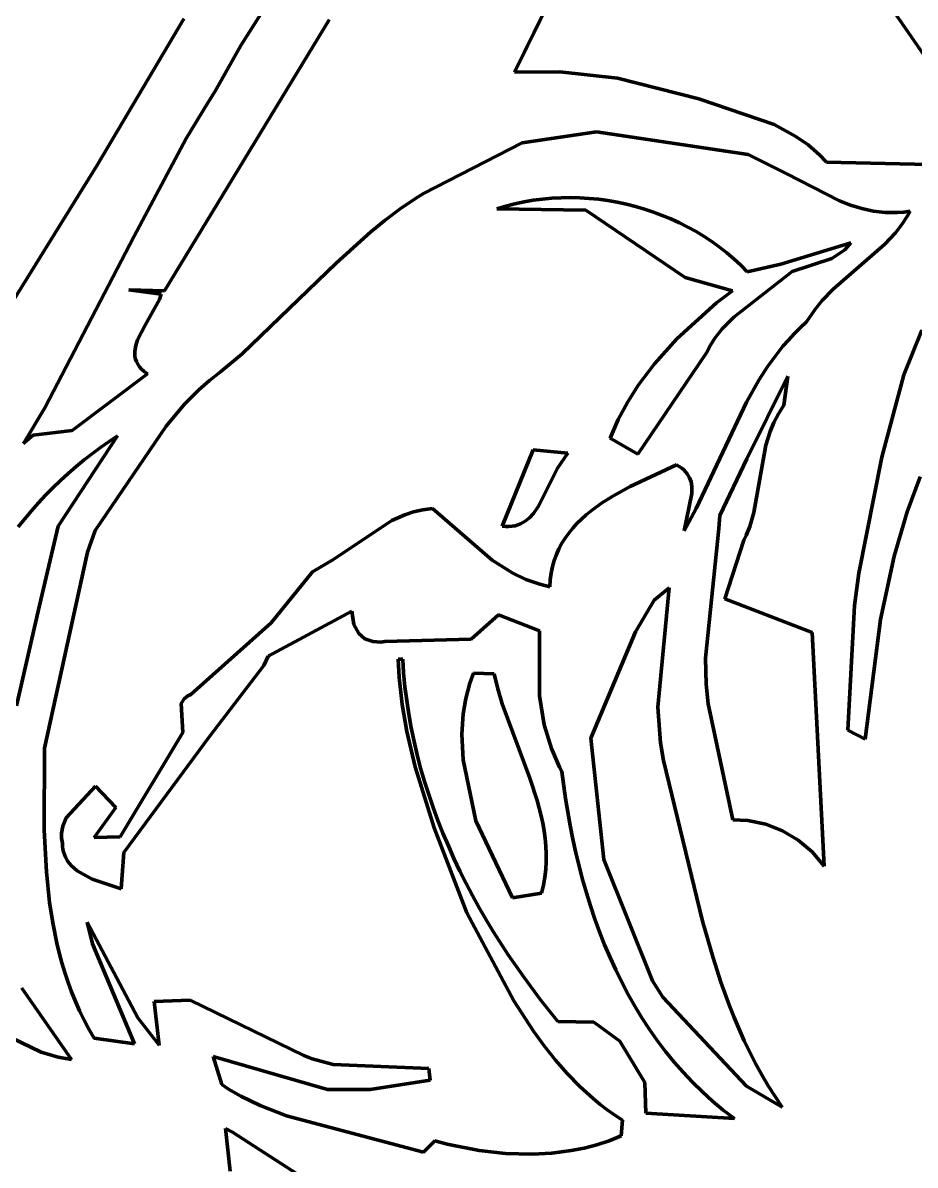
# Model space of a CAD drawing. Header units: millimetres. Extents: x 0 to 11.1, y 0 to 16.2.
# Drawn here: x 3.053 to 4.119, y 9.031 to 10.396 of the extents above; entities that cross this region are included whole.
import ezdxf

# ---------------------------------------------------------------- set-up
doc = ezdxf.new("R2010")
doc.units = ezdxf.units.MM
doc.layers.add('color#0b0b0bff', color=7, linetype='CONTINUOUS', lineweight=100)
doc.layers.add('color#ffffffff', color=7, linetype='CONTINUOUS', lineweight=100)

msp = doc.modelspace()

# ---------------------------------------------------------------- linework, layer by layer
at = {"layer": 'color#0b0b0bff'}
for p, q in [((4.1431, 10.3388), (3.9686, 10.5918)), ((3.7536, 10.5671), (3.6408, 10.3371)), ((3.3718, 10.461), (3.3135, 10.3688)), ((3.1419, 10.2258), (3.2453, 10.4008)), ((3.2224, 10.0758), (3.4191, 10.3996)), ((3.3135, 10.3688), (3.2829, 10.3143)), ((3.6408, 10.3371), (3.6949, 10.3376)), ((3.6949, 10.3376), (3.7637, 10.33)), ((3.7637, 10.33), (3.8608, 10.3053)), ((3.2829, 10.3143), (3.274, 10.3004)), ((3.274, 10.3004), (3.2484, 10.2578)), ((3.8608, 10.3053), (3.9511, 10.2745)), ((3.7388, 10.2659), (3.65, 10.2524)), ((3.92, 10.2386), (3.7388, 10.2659)), ((3.9511, 10.2745), (3.977, 10.2603)), ((3.2484, 10.2578), (3.186, 10.1412)), ((3.65, 10.2524), (3.532, 10.1919)), ((3.977, 10.2603), (3.9916, 10.2501)), ((3.9652, 10.2161), (3.92, 10.2386)), ((3.9916, 10.2501), (4.0051, 10.2383)), ((4.0051, 10.2383), (4.0136, 10.2295)), ((2.9275, 9.8804), (3.1419, 10.2258)), ((4.0136, 10.2295), (4.1536, 10.2262)), ((4.0291, 10.1831), (3.9652, 10.2161)), ((3.5224, 10.186), (3.5039, 10.1736)), ((3.532, 10.1919), (3.5224, 10.186)), ((3.6521, 10.1821), (3.6631, 10.184)), ((3.6631, 10.184), (3.6741, 10.1854)), ((3.6741, 10.1854), (3.6852, 10.1864)), ((3.6852, 10.1864), (3.6964, 10.187)), ((3.6964, 10.187), (3.7076, 10.1872)), ((3.7076, 10.1872), (3.7188, 10.1869)), ((3.7188, 10.1869), (3.73, 10.1862)), ((3.73, 10.1862), (3.7412, 10.1851)), ((3.7412, 10.1851), (3.7523, 10.1835)), ((3.5039, 10.1736), (3.486, 10.1602)), ((3.6197, 10.1737), (3.6304, 10.1769)), ((3.7259, 10.172), (3.6197, 10.1737)), ((3.6304, 10.1769), (3.6412, 10.1797)), ((3.6412, 10.1797), (3.6521, 10.1821)), ((3.8445, 10.0916), (3.7259, 10.172)), ((3.7523, 10.1835), (3.7634, 10.1816)), ((3.7634, 10.1816), (3.7744, 10.1793)), ((3.7744, 10.1793), (3.7853, 10.1765)), ((3.7853, 10.1765), (3.7961, 10.1734)), ((3.7961, 10.1734), (3.8067, 10.1698)), ((4.0423, 10.178), (4.0291, 10.1831)), ((4.0558, 10.174), (4.0423, 10.178)), ((4.0626, 10.1724), (4.0558, 10.174)), ((4.0696, 10.1711), (4.0626, 10.1724)), ((4.0766, 10.1701), (4.0696, 10.1711)), ((4.0838, 10.1695), (4.0766, 10.1701)), ((4.1135, 10.171), (4.1059, 10.1699)), ((4.1105, 10.1654), (4.1135, 10.171)), ((3.486, 10.1602), (3.4688, 10.1462)), ((3.8067, 10.1698), (3.8173, 10.1659)), ((3.8173, 10.1659), (3.8276, 10.1616)), ((3.8276, 10.1616), (3.8378, 10.157)), ((3.8378, 10.157), (3.8478, 10.1519)), ((4.091, 10.1692), (4.0838, 10.1695)), ((4.0984, 10.1694), (4.091, 10.1692)), ((4.1059, 10.1699), (4.0984, 10.1694)), ((4.1037, 10.155), (4.1105, 10.1654)), ((3.4688, 10.1462), (3.4276, 10.1089)), ((3.8478, 10.1519), (3.8576, 10.1465)), ((3.8576, 10.1465), (3.8672, 10.1407)), ((4.0833, 10.1316), (4.096, 10.1452)), ((4.096, 10.1452), (4.1037, 10.155)), ((3.186, 10.1412), (3.0792, 9.9358)), ((3.8672, 10.1407), (3.8765, 10.1345)), ((3.8765, 10.1345), (3.8855, 10.128)), ((3.9589, 10.1074), (4.0425, 10.1332)), ((4.0215, 10.0777), (4.0833, 10.1316)), ((4.0425, 10.1332), (4.0354, 10.1246)), ((3.8855, 10.128), (3.8943, 10.1212)), ((3.8943, 10.1212), (3.9028, 10.114)), ((4.0354, 10.1246), (4.0197, 10.1142)), ((3.4276, 10.1089), (3.3153, 10.0003)), ((3.9028, 10.114), (3.911, 10.1064)), ((3.911, 10.1064), (3.9188, 10.0985)), ((3.9188, 10.0985), (3.9589, 10.1074)), ((4.0197, 10.1142), (3.9724, 10.0988)), ((3.9011, 10.0759), (3.8445, 10.0916)), ((3.9724, 10.0988), (3.9027, 10.0441)), ((3.2185, 10.0717), (3.1798, 10.077)), ((3.1798, 10.077), (3.2224, 10.0758)), ((3.8822, 10.0612), (3.9011, 10.0759)), ((4.0084, 10.0642), (4.0215, 10.0777)), ((3.1991, 10.0346), (3.2163, 10.0653)), ((3.2163, 10.0653), (3.2185, 10.0717)), ((3.8346, 10.0183), (3.8822, 10.0612)), ((4.0003, 10.0544), (4.0084, 10.0642)), ((3.9931, 10.044), (4.0003, 10.0544)), ((3.1903, 10.0173), (3.1991, 10.0346)), ((3.9027, 10.0441), (3.8889, 10.0304)), ((3.9822, 10.0315), (3.9898, 10.0385)), ((3.9898, 10.0385), (3.9931, 10.044)), ((3.8889, 10.0304), (3.8799, 10.019)), ((3.9681, 10.0169), (3.975, 10.0243)), ((3.975, 10.0243), (3.9822, 10.0315)), ((4.1273, 10.0288), (4.1061, 9.9752)), ((3.1869, 10.0038), (3.188, 10.0105)), ((3.188, 10.0105), (3.1903, 10.0173)), ((3.8079, 9.9886), (3.8346, 10.0183)), ((3.8747, 10.0106), (3.8703, 10.0015)), ((3.8799, 10.019), (3.8747, 10.0106)), ((3.9552, 10.0016), (3.9615, 10.0094)), ((3.9615, 10.0094), (3.9681, 10.0169)), ((3.1868, 10.0006), (3.1869, 10.0038)), ((3.1871, 9.9974), (3.1868, 10.0006)), ((3.1878, 9.9942), (3.1871, 9.9974)), ((3.1889, 9.9911), (3.1878, 9.9942)), ((3.3153, 10.0003), (3.2895, 9.9791)), ((3.8703, 10.0015), (3.7882, 9.8805)), ((3.9435, 9.9855), (3.9552, 10.0016)), ((3.1904, 9.988), (3.1889, 9.9911)), ((3.1925, 9.985), (3.1904, 9.988)), ((3.195, 9.9821), (3.1925, 9.985)), ((3.1982, 9.9793), (3.195, 9.9821)), ((3.2019, 9.9765), (3.1982, 9.9793)), ((3.2895, 9.9791), (3.2761, 9.9686)), ((3.7888, 9.9632), (3.8079, 9.9886)), ((3.9327, 9.9688), (3.9435, 9.9855)), ((3.1122, 9.9087), (3.2019, 9.9765)), ((3.2761, 9.9686), (3.2635, 9.9575)), ((3.9179, 9.9428), (3.9327, 9.9688)), ((3.9673, 9.9736), (3.9185, 9.8751)), ((3.9627, 9.9389), (3.9673, 9.9736)), ((4.1061, 9.9752), (4.0797, 9.877)), ((3.2635, 9.9575), (3.2459, 9.9397)), ((3.776, 9.943), (3.7888, 9.9632)), ((3.2459, 9.9397), (3.2245, 9.9141)), ((3.7646, 9.9218), (3.776, 9.943)), ((3.8578, 9.8156), (3.9179, 9.9428)), ((3.9592, 9.9339), (3.9627, 9.9389)), ((3.0792, 9.9358), (3.0537, 9.8931)), ((3.9505, 9.9185), (3.956, 9.9289)), ((3.956, 9.9289), (3.9592, 9.9339)), ((3.2245, 9.9141), (3.1394, 9.7894)), ((3.7549, 9.8997), (3.7646, 9.9218)), ((3.9461, 9.9078), (3.9505, 9.9185)), ((3.0553, 9.895), (3.0656, 9.9034)), ((3.0656, 9.9034), (3.1122, 9.9087)), ((3.0955, 9.7943), (3.1664, 9.9026)), ((3.1664, 9.9026), (3.1562, 9.8958)), ((3.7882, 9.8805), (3.7549, 9.8997)), ((3.9411, 9.8913), (3.9461, 9.9078)), ((3.0537, 9.8931), (3.0553, 9.895)), ((3.1461, 9.8886), (3.1362, 9.8812)), ((3.1562, 9.8958), (3.1461, 9.8886)), ((3.6259, 9.7945), (3.6628, 9.8856)), ((3.6628, 9.8856), (3.7045, 9.8817)), ((3.9267, 9.811), (3.9411, 9.8913)), ((3.1264, 9.8736), (3.1168, 9.8657)), ((3.1362, 9.8812), (3.1264, 9.8736)), ((3.7045, 9.8817), (3.6922, 9.8637)), ((3.9185, 9.8751), (3.886, 9.8072)), ((4.0797, 9.877), (4.0523, 9.7383)), ((3.1073, 9.8575), (3.0981, 9.849)), ((3.1168, 9.8657), (3.1073, 9.8575)), ((3.6922, 9.8637), (3.6693, 9.8183)), ((3.7787, 9.8418), (3.8343, 9.8677)), ((3.8343, 9.8677), (3.8376, 9.8658)), ((3.8376, 9.8658), (3.8405, 9.8638)), ((3.8405, 9.8638), (3.843, 9.8617)), ((3.843, 9.8617), (3.8452, 9.8595)), ((3.8452, 9.8595), (3.847, 9.8572)), ((3.847, 9.8572), (3.8499, 9.8524)), ((3.0981, 9.849), (3.0891, 9.8404)), ((3.8499, 9.8524), (3.8517, 9.8473)), ((3.8517, 9.8473), (3.8525, 9.8419)), ((4.1101, 9.8118), (4.1254, 9.8534)), ((3.0803, 9.8315), (3.0717, 9.8223)), ((3.0891, 9.8404), (3.0803, 9.8315)), ((3.7447, 9.8219), (3.758, 9.8303)), ((3.758, 9.8303), (3.7787, 9.8418)), ((3.8525, 9.8335), (3.8436, 9.7891)), ((3.8525, 9.8419), (3.8525, 9.8335)), ((3.0717, 9.8223), (3.0634, 9.813)), ((3.5312, 9.8141), (3.5427, 9.8157)), ((3.5427, 9.8157), (3.6138, 9.7539)), ((3.6693, 9.8183), (3.6633, 9.8096)), ((3.7322, 9.8128), (3.7447, 9.8219)), ((3.8436, 9.7891), (3.8578, 9.8156)), ((3.0553, 9.8034), (3.0475, 9.7936)), ((3.0634, 9.813), (3.0553, 9.8034)), ((3.4942, 9.8011), (3.5095, 9.8079)), ((3.5095, 9.8079), (3.5201, 9.8115)), ((3.5201, 9.8115), (3.5312, 9.8141)), ((3.6587, 9.8046), (3.6536, 9.8004)), ((3.6633, 9.8096), (3.6587, 9.8046)), ((3.7153, 9.7976), (3.7207, 9.8028)), ((3.7207, 9.8028), (3.7263, 9.8079)), ((3.7263, 9.8079), (3.7322, 9.8128)), ((3.886, 9.8072), (3.8849, 9.7917)), ((3.9218, 9.7942), (3.9267, 9.811)), ((4.0945, 9.7587), (4.1101, 9.8118)), ((3.0715, 9.693), (3.0955, 9.7943)), ((3.1394, 9.7894), (3.1303, 9.7633)), ((3.4235, 9.7544), (3.4942, 9.8011)), ((3.6301, 9.7941), (3.6259, 9.7945)), ((3.634, 9.7941), (3.6301, 9.7941)), ((3.6378, 9.7944), (3.634, 9.7941)), ((3.6413, 9.795), (3.6378, 9.7944)), ((3.6446, 9.7959), (3.6413, 9.795)), ((3.6478, 9.7972), (3.6446, 9.7959)), ((3.6536, 9.8004), (3.6478, 9.7972)), ((3.7056, 9.7863), (3.7103, 9.792)), ((3.7103, 9.792), (3.7153, 9.7976)), ((3.8849, 9.7917), (3.8691, 9.6367)), ((3.9175, 9.7832), (3.9218, 9.7942)), ((3.6973, 9.774), (3.7012, 9.7803)), ((3.7012, 9.7803), (3.7056, 9.7863)), ((3.8922, 9.7078), (3.9149, 9.7779)), ((3.9149, 9.7779), (3.9175, 9.7832)), ((3.1303, 9.7633), (3.0788, 9.529)), ((3.688, 9.7536), (3.6907, 9.7607)), ((3.6907, 9.7607), (3.6938, 9.7675)), ((3.6938, 9.7675), (3.6973, 9.774)), ((3.3993, 9.74), (3.4235, 9.7544)), ((3.6138, 9.7539), (3.6386, 9.7384)), ((3.6859, 9.7461), (3.688, 9.7536)), ((4.078, 9.6828), (4.0945, 9.7587)), ((3.3499, 9.6789), (3.3993, 9.74)), ((3.6386, 9.7384), (3.6544, 9.7309)), ((3.6832, 9.7304), (3.6843, 9.7384)), ((3.6843, 9.7384), (3.6859, 9.7461)), ((4.0523, 9.7383), (4.0471, 9.6997)), ((3.6544, 9.7309), (3.6711, 9.725)), ((3.6711, 9.725), (3.6827, 9.722)), ((3.6827, 9.722), (3.6832, 9.7304)), ((3.8254, 9.7206), (3.8077, 9.7059)), ((3.812, 9.5783), (3.8254, 9.7206)), ((3.8077, 9.7059), (3.7852, 9.6682)), ((3.9965, 9.6674), (3.8922, 9.7078)), ((3.0455, 9.5796), (3.0715, 9.693)), ((3.4463, 9.6929), (3.3463, 9.639)), ((3.4488, 9.677), (3.4463, 9.6929)), ((4.0471, 9.6997), (4.0389, 9.5506)), ((3.254, 9.5934), (3.3499, 9.6789)), ((3.6214, 9.6886), (3.5887, 9.6596)), ((3.6704, 9.6694), (3.6214, 9.6886)), ((4.0597, 9.5398), (4.078, 9.6828)), ((3.4546, 9.6663), (3.4488, 9.677)), ((3.462, 9.66), (3.4546, 9.6663)), ((3.6705, 9.5919), (3.6704, 9.6694)), ((3.7852, 9.6682), (3.732, 9.5413)), ((4.0107, 9.3881), (3.9965, 9.6674)), ((3.4715, 9.6565), (3.462, 9.66)), ((3.4808, 9.6559), (3.4715, 9.6565)), ((3.4859, 9.6565), (3.4808, 9.6559)), ((3.5887, 9.6596), (3.4859, 9.6565)), ((3.3463, 9.639), (3.341, 9.6278)), ((3.341, 9.6278), (3.2762, 9.5433)), ((3.5029, 9.6138), (3.5015, 9.6357)), ((3.5015, 9.6357), (3.5071, 9.6357)), ((3.5071, 9.6357), (3.5082, 9.6191)), ((3.8691, 9.6367), (3.8698, 9.6056)), ((3.5065, 9.5814), (3.5029, 9.6138)), ((3.5082, 9.6191), (3.5098, 9.6025)), ((3.5873, 9.6067), (3.5916, 9.6187)), ((3.5916, 9.6187), (3.6165, 9.6181)), ((3.6165, 9.6181), (3.6207, 9.6)), ((3.5098, 9.6025), (3.5118, 9.586)), ((3.5824, 9.5886), (3.5873, 9.6067)), ((3.6207, 9.6), (3.6259, 9.5821)), ((3.8698, 9.6056), (3.8722, 9.5822)), ((3.2424, 9.5826), (3.2458, 9.5881)), ((3.2458, 9.5881), (3.2501, 9.5916)), ((3.2501, 9.5916), (3.254, 9.5934)), ((3.5118, 9.586), (3.5143, 9.5697)), ((3.5794, 9.5703), (3.5824, 9.5886)), ((3.6763, 9.557), (3.6705, 9.5919)), ((3.2443, 9.5478), (3.2424, 9.5826)), ((3.5121, 9.5492), (3.5065, 9.5814)), ((3.5143, 9.5697), (3.5172, 9.5534)), ((3.5778, 9.5459), (3.5794, 9.5703)), ((3.6259, 9.5821), (3.659, 9.4933)), ((3.8152, 9.5356), (3.812, 9.5783)), ((3.8722, 9.5822), (3.9016, 9.4436)), ((3.6848, 9.5286), (3.6763, 9.557)), ((3.1695, 9.4232), (3.2443, 9.5478)), ((3.2762, 9.5433), (3.1738, 9.4044)), ((3.5219, 9.5068), (3.5121, 9.5492)), ((3.5172, 9.5534), (3.5206, 9.5372)), ((3.5794, 9.5153), (3.5778, 9.5459)), ((4.0389, 9.5506), (4.0597, 9.5398)), ((3.0788, 9.529), (3.0786, 9.431)), ((3.5206, 9.5372), (3.5243, 9.5212)), ((3.6944, 9.5065), (3.6848, 9.5286)), ((3.732, 9.5413), (3.7475, 9.3962)), ((3.8187, 9.5143), (3.8152, 9.5356)), ((3.5243, 9.5212), (3.5285, 9.5053)), ((3.5946, 9.4424), (3.5794, 9.5153)), ((3.5445, 9.4339), (3.5219, 9.5068)), ((3.5285, 9.5053), (3.5331, 9.4895)), ((3.6972, 9.5011), (3.6944, 9.5065)), ((3.8655, 9.3223), (3.8187, 9.5143)), ((3.5331, 9.4895), (3.5381, 9.4738)), ((3.659, 9.4933), (3.6678, 9.4665)), ((3.7016, 9.4689), (3.6972, 9.5011)), ((3.105, 9.4461), (3.1399, 9.4836)), ((3.1399, 9.4836), (3.1643, 9.4581)), ((3.5381, 9.4738), (3.5434, 9.4582)), ((3.6678, 9.4665), (3.6726, 9.4485)), ((3.7072, 9.4366), (3.7016, 9.4689)), ((3.1643, 9.4581), (3.1382, 9.4224)), ((3.5434, 9.4582), (3.5491, 9.4428)), ((3.6726, 9.4485), (3.6746, 9.4395)), ((3.0995, 9.4276), (3.1008, 9.4359)), ((3.1008, 9.4359), (3.105, 9.4461)), ((3.5837, 9.3323), (3.5445, 9.4339)), ((3.5491, 9.4428), (3.5552, 9.4275)), ((3.6382, 9.3503), (3.5946, 9.4424)), ((3.6746, 9.4395), (3.6762, 9.4304)), ((3.7104, 9.4204), (3.7072, 9.4366)), ((3.9016, 9.4436), (3.9196, 9.4427)), ((3.9196, 9.4427), (3.9411, 9.4382)), ((3.9411, 9.4382), (3.9611, 9.4304)), ((3.0786, 9.431), (3.0812, 9.3815)), ((3.0995, 9.4217), (3.0995, 9.4276)), ((3.1005, 9.4155), (3.0995, 9.4217)), ((3.1382, 9.4224), (3.1695, 9.4232)), ((3.5552, 9.4275), (3.5616, 9.4123)), ((3.6762, 9.4304), (3.6774, 9.4213)), ((3.6774, 9.4213), (3.6783, 9.4121)), ((3.714, 9.4043), (3.7104, 9.4204)), ((3.9611, 9.4304), (3.9796, 9.4193)), ((3.9796, 9.4193), (3.9962, 9.4051)), ((3.1006, 9.4118), (3.1005, 9.4155)), ((3.101, 9.4084), (3.1006, 9.4118)), ((3.1017, 9.4051), (3.101, 9.4084)), ((3.5616, 9.4123), (3.5683, 9.3972)), ((3.6783, 9.4121), (3.6787, 9.4029)), ((3.1039, 9.3991), (3.1017, 9.4051)), ((3.107, 9.3936), (3.1039, 9.3991)), ((3.1109, 9.3888), (3.107, 9.3936)), ((3.1738, 9.4044), (3.1707, 9.3611)), ((3.5683, 9.3972), (3.5754, 9.3823)), ((3.6786, 9.3937), (3.678, 9.3843)), ((3.6787, 9.4029), (3.6786, 9.3937)), ((3.7178, 9.3883), (3.714, 9.4043)), ((3.7475, 9.3962), (3.8055, 9.2513)), ((3.9962, 9.4051), (4.0107, 9.3881)), ((3.0812, 9.3815), (3.0851, 9.3446)), ((3.1182, 9.3825), (3.1109, 9.3888)), ((3.1359, 9.3728), (3.1182, 9.3825)), ((3.5754, 9.3823), (3.5828, 9.3676)), ((3.678, 9.3843), (3.6769, 9.3749)), ((3.722, 9.3723), (3.7178, 9.3883)), ((3.1707, 9.3611), (3.1359, 9.3728)), ((3.5828, 9.3676), (3.5905, 9.353)), ((3.6752, 9.3655), (3.6729, 9.3559)), ((3.6769, 9.3749), (3.6752, 9.3655)), ((3.7266, 9.3564), (3.722, 9.3723)), ((3.5905, 9.353), (3.5985, 9.3385)), ((3.6729, 9.3559), (3.6382, 9.3503)), ((3.7315, 9.3407), (3.7266, 9.3564)), ((3.0851, 9.3446), (3.0889, 9.3203)), ((3.5985, 9.3385), (3.6068, 9.3242)), ((3.7368, 9.325), (3.7315, 9.3407)), ((3.6399, 9.2273), (3.5837, 9.3323)), ((3.6068, 9.3242), (3.6153, 9.31)), ((3.7424, 9.3095), (3.7368, 9.325)), ((3.0889, 9.3203), (3.0937, 9.2963)), ((3.1362, 9.2952), (3.13, 9.3213)), ((3.13, 9.3213), (3.1906, 9.2069)), ((3.6153, 9.31), (3.6332, 9.2822)), ((3.878, 9.2785), (3.8655, 9.3223)), ((3.7484, 9.2942), (3.7424, 9.3095)), ((3.0937, 9.2963), (3.0966, 9.2844)), ((3.0966, 9.2844), (3.0998, 9.2726)), ((3.1865, 9.1758), (3.1362, 9.2952)), ((3.7548, 9.2791), (3.7484, 9.2942)), ((3.0998, 9.2726), (3.1033, 9.2609)), ((3.6332, 9.2822), (3.6521, 9.255)), ((3.7616, 9.2641), (3.7548, 9.2791)), ((3.8874, 9.2496), (3.878, 9.2785)), ((3.1033, 9.2609), (3.1071, 9.2493)), ((3.7688, 9.2494), (3.7616, 9.2641)), ((3.1113, 9.1572), (3.0519, 9.2424)), ((3.1071, 9.2493), (3.1114, 9.2379)), ((3.6521, 9.255), (3.6719, 9.2285)), ((3.7765, 9.2349), (3.7688, 9.2494)), ((3.8055, 9.2513), (3.818, 9.2315)), ((3.8977, 9.2212), (3.8874, 9.2496)), ((3.1114, 9.2379), (3.116, 9.2266)), ((3.6719, 9.2285), (3.6925, 9.2027)), ((3.7845, 9.2207), (3.7765, 9.2349)), ((3.818, 9.2315), (3.9179, 9.1254)), ((3.116, 9.2266), (3.1209, 9.2154)), ((3.1209, 9.2154), (3.1263, 9.2043)), ((3.2101, 9.2264), (3.2531, 9.228)), ((3.216, 9.1743), (3.2101, 9.2264)), ((3.2531, 9.228), (3.389, 9.1618)), ((3.6634, 9.1908), (3.6399, 9.2273)), ((3.793, 9.2068), (3.7845, 9.2207)), ((3.9032, 9.2072), (3.8977, 9.2212)), ((3.1263, 9.2043), (3.1321, 9.1935)), ((3.1906, 9.2069), (3.216, 9.1743)), ((3.6925, 9.2027), (3.7353, 9.2016)), ((3.7353, 9.2016), (3.7664, 9.1792)), ((3.8019, 9.1931), (3.793, 9.2068)), ((3.9091, 9.1932), (3.9032, 9.2072)), ((3.0271, 9.1888), (3.075, 9.1657)), ((3.1321, 9.1935), (3.1384, 9.1828)), ((3.6761, 9.1733), (3.6634, 9.1908)), ((3.8113, 9.1798), (3.8019, 9.1931)), ((3.9153, 9.1794), (3.9091, 9.1932)), ((3.1384, 9.1828), (3.1865, 9.1758)), ((3.7664, 9.1792), (3.7964, 9.1297)), ((3.8211, 9.1668), (3.8113, 9.1798)), ((3.9219, 9.1658), (3.9153, 9.1794)), ((3.075, 9.1657), (3.0954, 9.1598)), ((3.4173, 9.1213), (3.2806, 9.1606)), ((3.2806, 9.1606), (3.2908, 9.1271)), ((3.389, 9.1618), (3.3988, 9.158)), ((3.6895, 9.1565), (3.6761, 9.1733)), ((3.8314, 9.1541), (3.8211, 9.1668)), ((3.9288, 9.1523), (3.9219, 9.1658)), ((3.0954, 9.1598), (3.1113, 9.1572)), ((3.3988, 9.158), (3.4238, 9.1511)), ((3.4238, 9.1511), (3.5381, 9.1465)), ((3.5381, 9.1465), (3.54, 9.1323)), ((3.7037, 9.1403), (3.6895, 9.1565)), ((3.8422, 9.1418), (3.8314, 9.1541)), ((3.9361, 9.139), (3.9288, 9.1523)), ((3.7187, 9.1249), (3.7037, 9.1403)), ((3.8534, 9.1299), (3.8422, 9.1418)), ((3.9439, 9.1258), (3.9361, 9.139)), ((3.2908, 9.1271), (3.2989, 9.1217)), ((3.2989, 9.1217), (3.3138, 9.1132)), ((3.4683, 9.1212), (3.4173, 9.1213)), ((3.54, 9.1323), (3.4683, 9.1212)), ((3.7266, 9.1175), (3.7187, 9.1249)), ((3.7964, 9.1297), (3.7978, 9.0931)), ((3.8652, 9.1184), (3.8534, 9.1299)), ((3.9179, 9.1254), (3.9606, 9.1)), ((3.952, 9.1128), (3.9439, 9.1258)), ((3.3138, 9.1132), (3.3366, 9.1021)), ((3.7347, 9.1104), (3.7266, 9.1175)), ((3.743, 9.1035), (3.7347, 9.1104)), ((3.8774, 9.1073), (3.8652, 9.1184)), ((3.8902, 9.0967), (3.8774, 9.1073)), ((3.9606, 9.1), (3.952, 9.1128)), ((3.3366, 9.1021), (3.3681, 9.0897)), ((3.7516, 9.0969), (3.743, 9.1035)), ((3.7605, 9.0905), (3.7516, 9.0969)), ((3.7978, 9.0931), (3.9035, 9.0865)), ((3.9035, 9.0865), (3.8902, 9.0967)), ((3.3681, 9.0897), (3.532, 9.0465)), ((3.7697, 9.0845), (3.7605, 9.0905)), ((3.7683, 9.0659), (3.7697, 9.0845)), ((3.3036, 9.0701), (3.2953, 9.0746)), ((3.2953, 9.0746), (3.301, 9.0237)), ((3.4473, 8.9777), (3.3036, 9.0701)), ((3.7538, 9.0601), (3.7683, 9.0659)), ((3.532, 9.0465), (3.5454, 9.0599)), ((3.5454, 9.0599), (3.5603, 9.0559)), ((3.5603, 9.0559), (3.5986, 9.0483)), ((3.7085, 9.0482), (3.7239, 9.0513)), ((3.7239, 9.0513), (3.739, 9.0552)), ((3.739, 9.0552), (3.7538, 9.0601)), ((3.5986, 9.0483), (3.63, 9.0448)), ((3.63, 9.0448), (3.6616, 9.0439)), ((3.6616, 9.0439), (3.6852, 9.0451)), ((3.6852, 9.0451), (3.7085, 9.0482))]:
    msp.add_line(p, q, dxfattribs=at)
at = {"layer": 'color#ffffffff'}
for p, q in [((3.9686, 10.5918), (4.1431, 10.3388)), ((3.6408, 10.3371), (3.7536, 10.5671)), ((3.3135, 10.3688), (3.3718, 10.461)), ((3.2453, 10.4008), (3.1419, 10.2258)), ((3.4191, 10.3996), (3.2224, 10.0758)), ((3.2829, 10.3143), (3.3135, 10.3688)), ((3.6949, 10.3376), (3.6408, 10.3371)), ((3.7637, 10.33), (3.6949, 10.3376)), ((3.8608, 10.3053), (3.7637, 10.33)), ((3.274, 10.3004), (3.2829, 10.3143)), ((3.2484, 10.2578), (3.274, 10.3004)), ((3.9511, 10.2745), (3.8608, 10.3053)), ((3.65, 10.2524), (3.7388, 10.2659)), ((3.7388, 10.2659), (3.92, 10.2386)), ((3.977, 10.2603), (3.9511, 10.2745)), ((3.186, 10.1412), (3.2484, 10.2578)), ((3.532, 10.1919), (3.65, 10.2524)), ((3.9916, 10.2501), (3.977, 10.2603)), ((3.92, 10.2386), (3.9652, 10.2161)), ((4.0051, 10.2383), (3.9916, 10.2501)), ((4.0136, 10.2295), (4.0051, 10.2383)), ((3.1419, 10.2258), (2.9275, 9.8804)), ((4.1536, 10.2262), (4.0136, 10.2295)), ((3.9652, 10.2161), (4.0291, 10.1831)), ((3.5039, 10.1736), (3.5224, 10.186)), ((3.5224, 10.186), (3.532, 10.1919)), ((3.6631, 10.184), (3.6521, 10.1821)), ((3.6741, 10.1854), (3.6631, 10.184)), ((3.6852, 10.1864), (3.6741, 10.1854)), ((3.6964, 10.187), (3.6852, 10.1864)), ((3.7076, 10.1872), (3.6964, 10.187)), ((3.7188, 10.1869), (3.7076, 10.1872)), ((3.73, 10.1862), (3.7188, 10.1869)), ((3.7412, 10.1851), (3.73, 10.1862)), ((3.7523, 10.1835), (3.7412, 10.1851)), ((3.486, 10.1602), (3.5039, 10.1736)), ((3.6304, 10.1769), (3.6197, 10.1737)), ((3.6197, 10.1737), (3.7259, 10.172)), ((3.6412, 10.1797), (3.6304, 10.1769)), ((3.6521, 10.1821), (3.6412, 10.1797)), ((3.7259, 10.172), (3.8445, 10.0916)), ((3.7634, 10.1816), (3.7523, 10.1835)), ((3.7744, 10.1793), (3.7634, 10.1816)), ((3.7853, 10.1765), (3.7744, 10.1793)), ((3.7961, 10.1734), (3.7853, 10.1765)), ((3.8067, 10.1698), (3.7961, 10.1734)), ((4.0291, 10.1831), (4.0423, 10.178)), ((4.0423, 10.178), (4.0558, 10.174)), ((4.0558, 10.174), (4.0626, 10.1724)), ((4.0626, 10.1724), (4.0696, 10.1711)), ((4.0696, 10.1711), (4.0766, 10.1701)), ((4.0766, 10.1701), (4.0838, 10.1695)), ((4.1059, 10.1699), (4.1135, 10.171)), ((4.1135, 10.171), (4.1105, 10.1654)), ((3.4688, 10.1462), (3.486, 10.1602)), ((3.8173, 10.1659), (3.8067, 10.1698)), ((3.8276, 10.1616), (3.8173, 10.1659)), ((3.8378, 10.157), (3.8276, 10.1616)), ((3.8478, 10.1519), (3.8378, 10.157)), ((4.0838, 10.1695), (4.091, 10.1692)), ((4.091, 10.1692), (4.0984, 10.1694)), ((4.0984, 10.1694), (4.1059, 10.1699)), ((4.1105, 10.1654), (4.1037, 10.155)), ((3.4276, 10.1089), (3.4688, 10.1462)), ((3.8576, 10.1465), (3.8478, 10.1519)), ((3.8672, 10.1407), (3.8576, 10.1465)), ((4.096, 10.1452), (4.0833, 10.1316)), ((4.1037, 10.155), (4.096, 10.1452)), ((3.0792, 9.9358), (3.186, 10.1412)), ((3.8765, 10.1345), (3.8672, 10.1407)), ((3.8855, 10.128), (3.8765, 10.1345)), ((4.0425, 10.1332), (3.9589, 10.1074)), ((4.0833, 10.1316), (4.0215, 10.0777)), ((4.0354, 10.1246), (4.0425, 10.1332)), ((3.8943, 10.1212), (3.8855, 10.128)), ((3.9028, 10.114), (3.8943, 10.1212)), ((4.0197, 10.1142), (4.0354, 10.1246)), ((3.3153, 10.0003), (3.4276, 10.1089)), ((3.911, 10.1064), (3.9028, 10.114)), ((3.9188, 10.0985), (3.911, 10.1064)), ((3.9589, 10.1074), (3.9188, 10.0985)), ((3.9724, 10.0988), (4.0197, 10.1142)), ((3.8445, 10.0916), (3.9011, 10.0759)), ((3.9027, 10.0441), (3.9724, 10.0988)), ((3.2224, 10.0758), (3.1798, 10.077)), ((3.1798, 10.077), (3.2185, 10.0717)), ((3.9011, 10.0759), (3.8822, 10.0612)), ((4.0215, 10.0777), (4.0084, 10.0642)), ((3.2163, 10.0653), (3.1991, 10.0346)), ((3.2185, 10.0717), (3.2163, 10.0653)), ((3.8822, 10.0612), (3.8346, 10.0183)), ((4.0084, 10.0642), (4.0003, 10.0544)), ((4.0003, 10.0544), (3.9931, 10.044)), ((3.1991, 10.0346), (3.1903, 10.0173)), ((3.8889, 10.0304), (3.9027, 10.0441)), ((3.9898, 10.0385), (3.9822, 10.0315)), ((3.9931, 10.044), (3.9898, 10.0385)), ((3.8799, 10.019), (3.8889, 10.0304)), ((3.975, 10.0243), (3.9681, 10.0169)), ((3.9822, 10.0315), (3.975, 10.0243)), ((4.1061, 9.9752), (4.1273, 10.0288)), ((3.188, 10.0105), (3.1869, 10.0038)), ((3.1903, 10.0173), (3.188, 10.0105)), ((3.8346, 10.0183), (3.8079, 9.9886)), ((3.8703, 10.0015), (3.8747, 10.0106)), ((3.8747, 10.0106), (3.8799, 10.019)), ((3.9615, 10.0094), (3.9552, 10.0016)), ((3.9681, 10.0169), (3.9615, 10.0094)), ((3.1869, 10.0038), (3.1868, 10.0006)), ((3.1868, 10.0006), (3.1871, 9.9974)), ((3.1871, 9.9974), (3.1878, 9.9942)), ((3.1878, 9.9942), (3.1889, 9.9911)), ((3.2895, 9.9791), (3.3153, 10.0003)), ((3.7882, 9.8805), (3.8703, 10.0015)), ((3.9552, 10.0016), (3.9435, 9.9855)), ((3.1889, 9.9911), (3.1904, 9.988)), ((3.1904, 9.988), (3.1925, 9.985)), ((3.1925, 9.985), (3.195, 9.9821)), ((3.195, 9.9821), (3.1982, 9.9793)), ((3.1982, 9.9793), (3.2019, 9.9765)), ((3.2761, 9.9686), (3.2895, 9.9791)), ((3.8079, 9.9886), (3.7888, 9.9632)), ((3.9435, 9.9855), (3.9327, 9.9688)), ((3.2019, 9.9765), (3.1122, 9.9087)), ((3.2635, 9.9575), (3.2761, 9.9686)), ((3.9327, 9.9688), (3.9179, 9.9428)), ((3.9185, 9.8751), (3.9673, 9.9736)), ((3.9673, 9.9736), (3.9627, 9.9389)), ((4.0797, 9.877), (4.1061, 9.9752)), ((3.2459, 9.9397), (3.2635, 9.9575)), ((3.7888, 9.9632), (3.776, 9.943)), ((3.2245, 9.9141), (3.2459, 9.9397)), ((3.776, 9.943), (3.7646, 9.9218)), ((3.9179, 9.9428), (3.8578, 9.8156)), ((3.9627, 9.9389), (3.9592, 9.9339)), ((3.0537, 9.8931), (3.0792, 9.9358)), ((3.956, 9.9289), (3.9505, 9.9185)), ((3.9592, 9.9339), (3.956, 9.9289)), ((3.1394, 9.7894), (3.2245, 9.9141)), ((3.7646, 9.9218), (3.7549, 9.8997)), ((3.9505, 9.9185), (3.9461, 9.9078)), ((3.0656, 9.9034), (3.0553, 9.895)), ((3.1122, 9.9087), (3.0656, 9.9034)), ((3.1664, 9.9026), (3.0955, 9.7943)), ((3.1562, 9.8958), (3.1664, 9.9026)), ((3.7549, 9.8997), (3.7882, 9.8805)), ((3.9461, 9.9078), (3.9411, 9.8913)), ((3.0553, 9.895), (3.0537, 9.8931)), ((3.1362, 9.8812), (3.1461, 9.8886)), ((3.1461, 9.8886), (3.1562, 9.8958)), ((3.6628, 9.8856), (3.6259, 9.7945)), ((3.7045, 9.8817), (3.6628, 9.8856)), ((3.9411, 9.8913), (3.9267, 9.811)), ((3.1168, 9.8657), (3.1264, 9.8736)), ((3.1264, 9.8736), (3.1362, 9.8812)), ((3.6922, 9.8637), (3.7045, 9.8817)), ((3.886, 9.8072), (3.9185, 9.8751)), ((4.0523, 9.7383), (4.0797, 9.877)), ((3.0981, 9.849), (3.1073, 9.8575)), ((3.1073, 9.8575), (3.1168, 9.8657)), ((3.6693, 9.8183), (3.6922, 9.8637)), ((3.8343, 9.8677), (3.7787, 9.8418)), ((3.8376, 9.8658), (3.8343, 9.8677)), ((3.8405, 9.8638), (3.8376, 9.8658)), ((3.843, 9.8617), (3.8405, 9.8638)), ((3.8452, 9.8595), (3.843, 9.8617)), ((3.847, 9.8572), (3.8452, 9.8595)), ((3.8499, 9.8524), (3.847, 9.8572)), ((3.0891, 9.8404), (3.0981, 9.849)), ((3.8517, 9.8473), (3.8499, 9.8524)), ((3.8525, 9.8419), (3.8517, 9.8473)), ((4.1254, 9.8534), (4.1101, 9.8118)), ((3.0717, 9.8223), (3.0803, 9.8315)), ((3.0803, 9.8315), (3.0891, 9.8404)), ((3.758, 9.8303), (3.7447, 9.8219)), ((3.7787, 9.8418), (3.758, 9.8303)), ((3.8436, 9.7891), (3.8525, 9.8335)), ((3.8525, 9.8335), (3.8525, 9.8419)), ((3.0634, 9.813), (3.0717, 9.8223)), ((3.5427, 9.8157), (3.5312, 9.8141)), ((3.6138, 9.7539), (3.5427, 9.8157)), ((3.6633, 9.8096), (3.6693, 9.8183)), ((3.7447, 9.8219), (3.7322, 9.8128)), ((3.8578, 9.8156), (3.8436, 9.7891)), ((3.0475, 9.7936), (3.0553, 9.8034)), ((3.0553, 9.8034), (3.0634, 9.813)), ((3.5095, 9.8079), (3.4942, 9.8011)), ((3.5201, 9.8115), (3.5095, 9.8079)), ((3.5312, 9.8141), (3.5201, 9.8115)), ((3.6536, 9.8004), (3.6587, 9.8046)), ((3.6587, 9.8046), (3.6633, 9.8096)), ((3.7207, 9.8028), (3.7153, 9.7976)), ((3.7263, 9.8079), (3.7207, 9.8028)), ((3.7322, 9.8128), (3.7263, 9.8079)), ((3.8849, 9.7917), (3.886, 9.8072)), ((3.9267, 9.811), (3.9218, 9.7942)), ((4.1101, 9.8118), (4.0945, 9.7587)), ((3.0955, 9.7943), (3.0715, 9.693)), ((3.1303, 9.7633), (3.1394, 9.7894)), ((3.4942, 9.8011), (3.4235, 9.7544)), ((3.6259, 9.7945), (3.6301, 9.7941)), ((3.6301, 9.7941), (3.634, 9.7941)), ((3.634, 9.7941), (3.6378, 9.7944)), ((3.6378, 9.7944), (3.6413, 9.795)), ((3.6413, 9.795), (3.6446, 9.7959)), ((3.6446, 9.7959), (3.6478, 9.7972)), ((3.6478, 9.7972), (3.6536, 9.8004)), ((3.7103, 9.792), (3.7056, 9.7863)), ((3.7153, 9.7976), (3.7103, 9.792)), ((3.8691, 9.6367), (3.8849, 9.7917)), ((3.9218, 9.7942), (3.9175, 9.7832)), ((3.7012, 9.7803), (3.6973, 9.774)), ((3.7056, 9.7863), (3.7012, 9.7803)), ((3.9149, 9.7779), (3.8922, 9.7078)), ((3.9175, 9.7832), (3.9149, 9.7779)), ((3.0788, 9.529), (3.1303, 9.7633)), ((3.6907, 9.7607), (3.688, 9.7536)), ((3.6938, 9.7675), (3.6907, 9.7607)), ((3.6973, 9.774), (3.6938, 9.7675)), ((3.4235, 9.7544), (3.3993, 9.74)), ((3.6386, 9.7384), (3.6138, 9.7539)), ((3.688, 9.7536), (3.6859, 9.7461)), ((4.0945, 9.7587), (4.078, 9.6828)), ((3.3993, 9.74), (3.3499, 9.6789)), ((3.6544, 9.7309), (3.6386, 9.7384)), ((3.6843, 9.7384), (3.6832, 9.7304)), ((3.6859, 9.7461), (3.6843, 9.7384)), ((4.0471, 9.6997), (4.0523, 9.7383)), ((3.6711, 9.725), (3.6544, 9.7309)), ((3.6827, 9.722), (3.6711, 9.725)), ((3.6832, 9.7304), (3.6827, 9.722)), ((3.8077, 9.7059), (3.8254, 9.7206)), ((3.8254, 9.7206), (3.812, 9.5783)), ((3.7852, 9.6682), (3.8077, 9.7059)), ((3.8922, 9.7078), (3.9965, 9.6674)), ((3.0715, 9.693), (3.0455, 9.5796)), ((3.3463, 9.639), (3.4463, 9.6929)), ((3.4463, 9.6929), (3.4488, 9.677)), ((4.0389, 9.5506), (4.0471, 9.6997)), ((3.3499, 9.6789), (3.254, 9.5934)), ((3.5887, 9.6596), (3.6214, 9.6886)), ((3.6214, 9.6886), (3.6704, 9.6694)), ((4.078, 9.6828), (4.0597, 9.5398)), ((3.4488, 9.677), (3.4546, 9.6663)), ((3.4546, 9.6663), (3.462, 9.66)), ((3.6704, 9.6694), (3.6705, 9.5919)), ((3.732, 9.5413), (3.7852, 9.6682)), ((3.9965, 9.6674), (4.0107, 9.3881)), ((3.462, 9.66), (3.4715, 9.6565)), ((3.4715, 9.6565), (3.4808, 9.6559)), ((3.4808, 9.6559), (3.4859, 9.6565)), ((3.4859, 9.6565), (3.5887, 9.6596)), ((3.341, 9.6278), (3.3463, 9.639)), ((3.2762, 9.5433), (3.341, 9.6278)), ((3.5071, 9.6357), (3.5015, 9.6357)), ((3.5015, 9.6357), (3.5029, 9.6138)), ((3.5082, 9.6191), (3.5071, 9.6357)), ((3.8698, 9.6056), (3.8691, 9.6367)), ((3.5029, 9.6138), (3.5065, 9.5814)), ((3.5098, 9.6025), (3.5082, 9.6191)), ((3.5916, 9.6187), (3.5873, 9.6067)), ((3.6165, 9.6181), (3.5916, 9.6187)), ((3.6207, 9.6), (3.6165, 9.6181)), ((3.5118, 9.586), (3.5098, 9.6025)), ((3.5873, 9.6067), (3.5824, 9.5886)), ((3.6259, 9.5821), (3.6207, 9.6)), ((3.8722, 9.5822), (3.8698, 9.6056)), ((3.2458, 9.5881), (3.2424, 9.5826)), ((3.2501, 9.5916), (3.2458, 9.5881)), ((3.254, 9.5934), (3.2501, 9.5916)), ((3.5143, 9.5697), (3.5118, 9.586)), ((3.5824, 9.5886), (3.5794, 9.5703)), ((3.6705, 9.5919), (3.6763, 9.557)), ((3.2424, 9.5826), (3.2443, 9.5478)), ((3.5065, 9.5814), (3.5121, 9.5492)), ((3.5172, 9.5534), (3.5143, 9.5697)), ((3.5794, 9.5703), (3.5778, 9.5459)), ((3.659, 9.4933), (3.6259, 9.5821)), ((3.812, 9.5783), (3.8152, 9.5356)), ((3.9016, 9.4436), (3.8722, 9.5822)), ((3.6763, 9.557), (3.6848, 9.5286)), ((3.2443, 9.5478), (3.1695, 9.4232)), ((3.1738, 9.4044), (3.2762, 9.5433)), ((3.5121, 9.5492), (3.5219, 9.5068)), ((3.5206, 9.5372), (3.5172, 9.5534)), ((3.5778, 9.5459), (3.5794, 9.5153)), ((4.0597, 9.5398), (4.0389, 9.5506)), ((3.0786, 9.431), (3.0788, 9.529)), ((3.5243, 9.5212), (3.5206, 9.5372)), ((3.6848, 9.5286), (3.6944, 9.5065)), ((3.7475, 9.3962), (3.732, 9.5413)), ((3.8152, 9.5356), (3.8187, 9.5143)), ((3.5285, 9.5053), (3.5243, 9.5212)), ((3.5794, 9.5153), (3.5946, 9.4424)), ((3.5219, 9.5068), (3.5445, 9.4339)), ((3.5331, 9.4895), (3.5285, 9.5053)), ((3.6944, 9.5065), (3.6972, 9.5011)), ((3.8187, 9.5143), (3.8655, 9.3223)), ((3.5381, 9.4738), (3.5331, 9.4895)), ((3.6678, 9.4665), (3.659, 9.4933)), ((3.6972, 9.5011), (3.7016, 9.4689)), ((3.1399, 9.4836), (3.105, 9.4461)), ((3.1643, 9.4581), (3.1399, 9.4836)), ((3.5434, 9.4582), (3.5381, 9.4738)), ((3.6726, 9.4485), (3.6678, 9.4665)), ((3.7016, 9.4689), (3.7072, 9.4366)), ((3.1382, 9.4224), (3.1643, 9.4581)), ((3.5491, 9.4428), (3.5434, 9.4582)), ((3.6746, 9.4395), (3.6726, 9.4485)), ((3.1008, 9.4359), (3.0995, 9.4276)), ((3.105, 9.4461), (3.1008, 9.4359)), ((3.5445, 9.4339), (3.5837, 9.3323)), ((3.5552, 9.4275), (3.5491, 9.4428)), ((3.5946, 9.4424), (3.6382, 9.3503)), ((3.6762, 9.4304), (3.6746, 9.4395)), ((3.7072, 9.4366), (3.7104, 9.4204)), ((3.9196, 9.4427), (3.9016, 9.4436)), ((3.9411, 9.4382), (3.9196, 9.4427)), ((3.9611, 9.4304), (3.9411, 9.4382)), ((3.0812, 9.3815), (3.0786, 9.431)), ((3.0995, 9.4276), (3.0995, 9.4217)), ((3.0995, 9.4217), (3.1005, 9.4155)), ((3.1695, 9.4232), (3.1382, 9.4224)), ((3.5616, 9.4123), (3.5552, 9.4275)), ((3.6774, 9.4213), (3.6762, 9.4304)), ((3.6783, 9.4121), (3.6774, 9.4213)), ((3.7104, 9.4204), (3.714, 9.4043)), ((3.9796, 9.4193), (3.9611, 9.4304)), ((3.9962, 9.4051), (3.9796, 9.4193)), ((3.1005, 9.4155), (3.1006, 9.4118)), ((3.1006, 9.4118), (3.101, 9.4084)), ((3.101, 9.4084), (3.1017, 9.4051)), ((3.5683, 9.3972), (3.5616, 9.4123)), ((3.6787, 9.4029), (3.6783, 9.4121)), ((3.1017, 9.4051), (3.1039, 9.3991)), ((3.1039, 9.3991), (3.107, 9.3936)), ((3.107, 9.3936), (3.1109, 9.3888)), ((3.1707, 9.3611), (3.1738, 9.4044)), ((3.5754, 9.3823), (3.5683, 9.3972)), ((3.678, 9.3843), (3.6786, 9.3937)), ((3.6786, 9.3937), (3.6787, 9.4029)), ((3.714, 9.4043), (3.7178, 9.3883)), ((3.8055, 9.2513), (3.7475, 9.3962)), ((4.0107, 9.3881), (3.9962, 9.4051)), ((3.0851, 9.3446), (3.0812, 9.3815)), ((3.1109, 9.3888), (3.1182, 9.3825)), ((3.1182, 9.3825), (3.1359, 9.3728)), ((3.5828, 9.3676), (3.5754, 9.3823)), ((3.6769, 9.3749), (3.678, 9.3843)), ((3.7178, 9.3883), (3.722, 9.3723)), ((3.1359, 9.3728), (3.1707, 9.3611)), ((3.5905, 9.353), (3.5828, 9.3676)), ((3.6729, 9.3559), (3.6752, 9.3655)), ((3.6752, 9.3655), (3.6769, 9.3749)), ((3.722, 9.3723), (3.7266, 9.3564)), ((3.5985, 9.3385), (3.5905, 9.353)), ((3.6382, 9.3503), (3.6729, 9.3559)), ((3.7266, 9.3564), (3.7315, 9.3407)), ((3.0889, 9.3203), (3.0851, 9.3446)), ((3.6068, 9.3242), (3.5985, 9.3385)), ((3.7315, 9.3407), (3.7368, 9.325)), ((3.5837, 9.3323), (3.6399, 9.2273)), ((3.6153, 9.31), (3.6068, 9.3242)), ((3.7368, 9.325), (3.7424, 9.3095)), ((3.0937, 9.2963), (3.0889, 9.3203)), ((3.1906, 9.2069), (3.13, 9.3213)), ((3.13, 9.3213), (3.1362, 9.2952)), ((3.6332, 9.2822), (3.6153, 9.31)), ((3.8655, 9.3223), (3.878, 9.2785)), ((3.7424, 9.3095), (3.7484, 9.2942)), ((3.0966, 9.2844), (3.0937, 9.2963)), ((3.0998, 9.2726), (3.0966, 9.2844)), ((3.1362, 9.2952), (3.1865, 9.1758)), ((3.7484, 9.2942), (3.7548, 9.2791)), ((3.1033, 9.2609), (3.0998, 9.2726)), ((3.6521, 9.255), (3.6332, 9.2822)), ((3.7548, 9.2791), (3.7616, 9.2641)), ((3.878, 9.2785), (3.8874, 9.2496)), ((3.1071, 9.2493), (3.1033, 9.2609)), ((3.7616, 9.2641), (3.7688, 9.2494)), ((3.0519, 9.2424), (3.1113, 9.1572)), ((3.1114, 9.2379), (3.1071, 9.2493)), ((3.6719, 9.2285), (3.6521, 9.255)), ((3.7688, 9.2494), (3.7765, 9.2349)), ((3.818, 9.2315), (3.8055, 9.2513)), ((3.8874, 9.2496), (3.8977, 9.2212)), ((3.116, 9.2266), (3.1114, 9.2379)), ((3.6925, 9.2027), (3.6719, 9.2285)), ((3.7765, 9.2349), (3.7845, 9.2207)), ((3.9179, 9.1254), (3.818, 9.2315)), ((3.1209, 9.2154), (3.116, 9.2266)), ((3.1263, 9.2043), (3.1209, 9.2154)), ((3.2531, 9.228), (3.2101, 9.2264)), ((3.2101, 9.2264), (3.216, 9.1743)), ((3.389, 9.1618), (3.2531, 9.228)), ((3.6399, 9.2273), (3.6634, 9.1908)), ((3.7845, 9.2207), (3.793, 9.2068)), ((3.8977, 9.2212), (3.9032, 9.2072)), ((3.1321, 9.1935), (3.1263, 9.2043)), ((3.216, 9.1743), (3.1906, 9.2069)), ((3.7353, 9.2016), (3.6925, 9.2027)), ((3.7664, 9.1792), (3.7353, 9.2016)), ((3.793, 9.2068), (3.8019, 9.1931)), ((3.9032, 9.2072), (3.9091, 9.1932)), ((3.075, 9.1657), (3.0271, 9.1888)), ((3.1384, 9.1828), (3.1321, 9.1935)), ((3.6634, 9.1908), (3.6761, 9.1733)), ((3.8019, 9.1931), (3.8113, 9.1798)), ((3.9091, 9.1932), (3.9153, 9.1794)), ((3.1865, 9.1758), (3.1384, 9.1828)), ((3.7964, 9.1297), (3.7664, 9.1792)), ((3.8113, 9.1798), (3.8211, 9.1668)), ((3.9153, 9.1794), (3.9219, 9.1658)), ((3.0954, 9.1598), (3.075, 9.1657)), ((3.2908, 9.1271), (3.2806, 9.1606)), ((3.2806, 9.1606), (3.4173, 9.1213)), ((3.3988, 9.158), (3.389, 9.1618)), ((3.6761, 9.1733), (3.6895, 9.1565)), ((3.8211, 9.1668), (3.8314, 9.1541)), ((3.9219, 9.1658), (3.9288, 9.1523)), ((3.1113, 9.1572), (3.0954, 9.1598)), ((3.4238, 9.1511), (3.3988, 9.158)), ((3.5381, 9.1465), (3.4238, 9.1511)), ((3.54, 9.1323), (3.5381, 9.1465)), ((3.6895, 9.1565), (3.7037, 9.1403)), ((3.8314, 9.1541), (3.8422, 9.1418)), ((3.9288, 9.1523), (3.9361, 9.139)), ((3.7037, 9.1403), (3.7187, 9.1249)), ((3.8422, 9.1418), (3.8534, 9.1299)), ((3.9361, 9.139), (3.9439, 9.1258)), ((3.2989, 9.1217), (3.2908, 9.1271)), ((3.3138, 9.1132), (3.2989, 9.1217)), ((3.4173, 9.1213), (3.4683, 9.1212)), ((3.4683, 9.1212), (3.54, 9.1323)), ((3.7187, 9.1249), (3.7266, 9.1175)), ((3.7978, 9.0931), (3.7964, 9.1297)), ((3.8534, 9.1299), (3.8652, 9.1184)), ((3.9606, 9.1), (3.9179, 9.1254)), ((3.9439, 9.1258), (3.952, 9.1128)), ((3.3366, 9.1021), (3.3138, 9.1132)), ((3.7266, 9.1175), (3.7347, 9.1104)), ((3.7347, 9.1104), (3.743, 9.1035)), ((3.8652, 9.1184), (3.8774, 9.1073)), ((3.8774, 9.1073), (3.8902, 9.0967)), ((3.952, 9.1128), (3.9606, 9.1)), ((3.3681, 9.0897), (3.3366, 9.1021)), ((3.743, 9.1035), (3.7516, 9.0969)), ((3.7516, 9.0969), (3.7605, 9.0905)), ((3.9035, 9.0865), (3.7978, 9.0931)), ((3.8902, 9.0967), (3.9035, 9.0865)), ((3.532, 9.0465), (3.3681, 9.0897)), ((3.7605, 9.0905), (3.7697, 9.0845)), ((3.7697, 9.0845), (3.7683, 9.0659)), ((3.301, 9.0237), (3.2953, 9.0746)), ((3.2953, 9.0746), (3.3036, 9.0701)), ((3.3036, 9.0701), (3.4473, 8.9777)), ((3.7683, 9.0659), (3.7538, 9.0601)), ((3.5454, 9.0599), (3.532, 9.0465)), ((3.5603, 9.0559), (3.5454, 9.0599)), ((3.5986, 9.0483), (3.5603, 9.0559)), ((3.7239, 9.0513), (3.7085, 9.0482)), ((3.739, 9.0552), (3.7239, 9.0513)), ((3.7538, 9.0601), (3.739, 9.0552)), ((3.63, 9.0448), (3.5986, 9.0483)), ((3.6616, 9.0439), (3.63, 9.0448)), ((3.6852, 9.0451), (3.6616, 9.0439)), ((3.7085, 9.0482), (3.6852, 9.0451))]:
    msp.add_line(p, q, dxfattribs=at)

doc.saveas('drawing.dxf')
